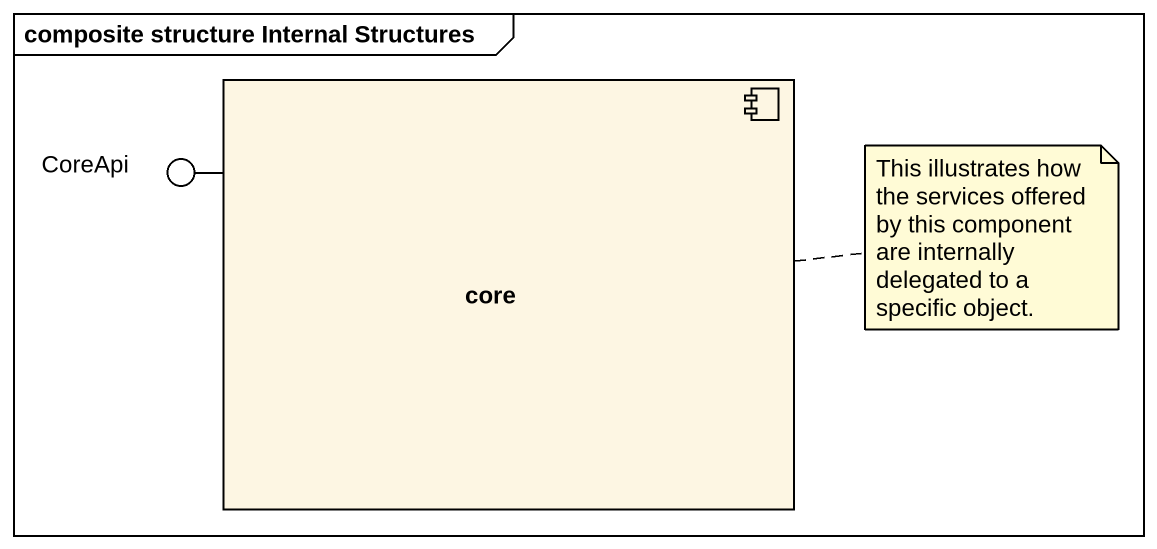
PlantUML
@startuml
mainframe composite structure Internal Structures
component core
() CoreApi
core -left- CoreApi
note right of core : This illustrates how the services offered by this component are internally delegated to a specific object.
@enduml
